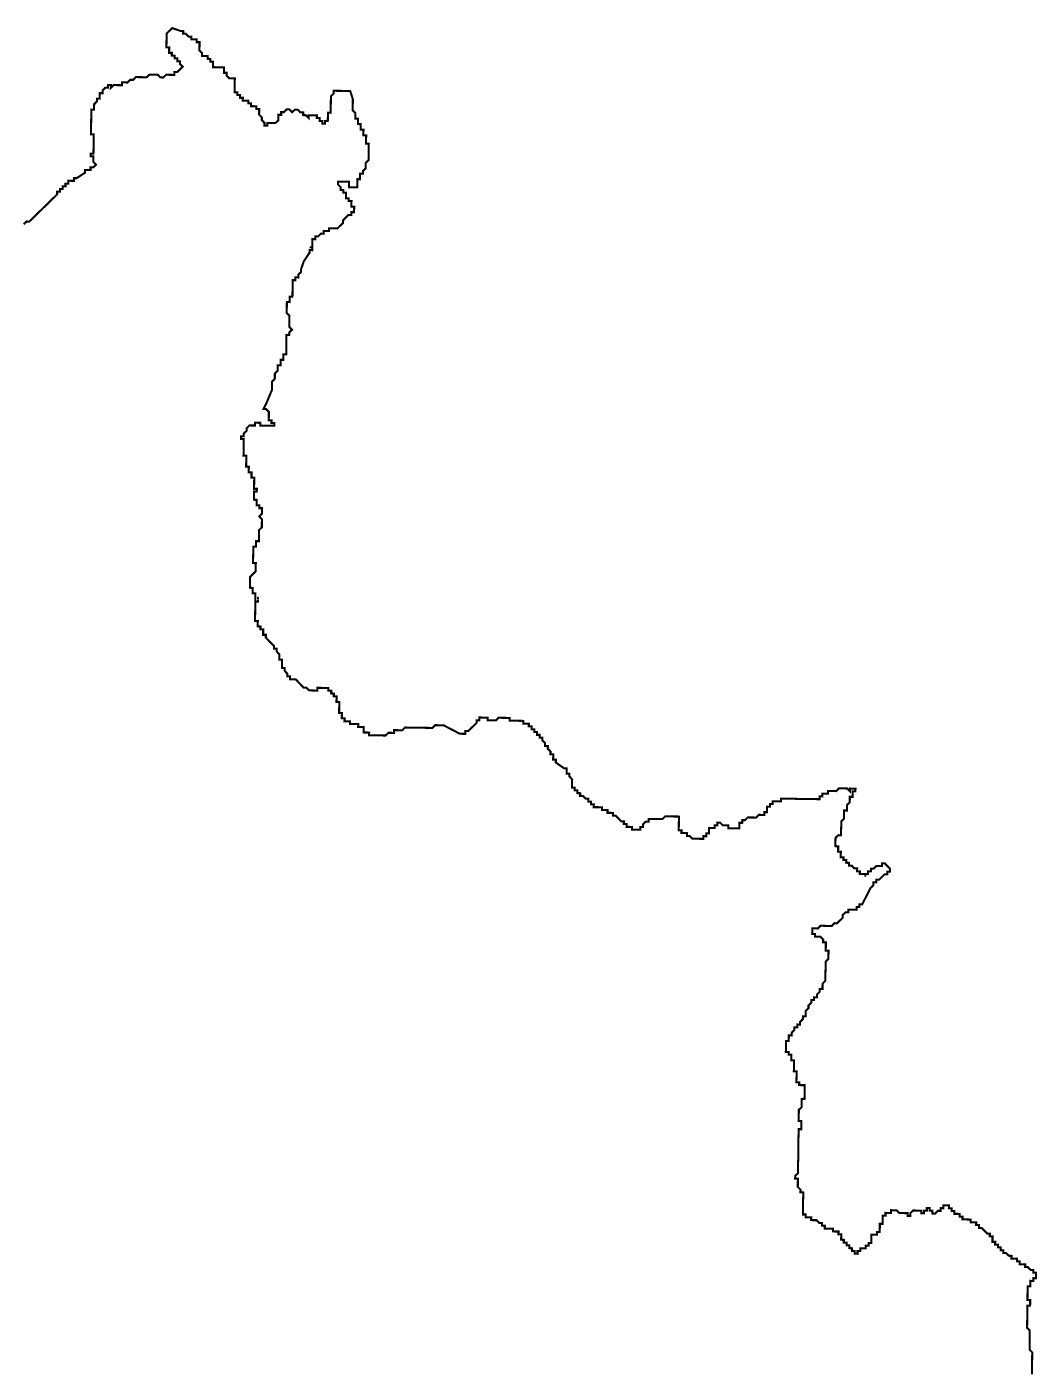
# Model space of a CAD drawing. Header units: metres. Extents: x 257673 to 289848, y 2129691 to 2228029.
# Drawn here: x 263986 to 265450, y 2164338 to 2166285 of the extents above; entities that cross this region are included whole.
import ezdxf

# ---------------------------------------------------------------- set-up
doc = ezdxf.new("R2010")
doc.units = ezdxf.units.M
doc.header["$MEASUREMENT"] = 0
doc.layers.add('HAZARDS LINE', color=1, linetype='Continuous')

msp = doc.modelspace()

# ---------------------------------------------------------------- linework, layer by layer
at = {"layer": 'HAZARDS LINE', "lineweight": 18}
msp.add_lwpolyline([(263981.7, 2165999.2, 2.98, 2.98, 0), (263985.7, 2166003.2, 2.98, 2.98, 0), (263989.7, 2166003.1, 2.98, 2.98, 0), (264030.1, 2166042.5, 2.98, 2.98, 0), (264030.1, 2166046.4, 2.98, 2.98, 0), (264034.1, 2166046.4, 2.98, 2.98, 0), (264034.2, 2166050.4, 2.98, 2.98, 0), (264038.2, 2166050.3, 2.98, 2.98, 0), (264038.2, 2166054.3, 2.98, 2.98, 0), (264042.2, 2166054.2, 2.98, 2.98, 0), (264042.2, 2166058.2, 2.98, 2.98, 0), (264046.2, 2166058.2, 2.98, 2.98, 0), (264046.3, 2166062.2, 2.98, 2.98, 0), (264054.3, 2166062.1, 2.98, 2.98, 0), (264054.3, 2166066, 2.98, 2.98, 0), (264058.3, 2166066, 2.98, 2.98, 0), (264070.4, 2166073.8, 2.98, 2.98, 0), (264070.4, 2166077.8, 2.98, 2.98, 0), (264078.4, 2166077.7, 2.98, 2.98, 0), (264078.4, 2166081.7, 2.98, 2.98, 0), (264082.4, 2166081.6, 2.98, 2.98, 0), (264086.5, 2166085.6, 2.98, 2.98, 0), (264082.5, 2166089.6, 2.98, 2.98, 0), (264082.6, 2166097.6, 2.98, 2.98, 0), (264078.7, 2166097.6, 2.98, 2.98, 0), (264078.7, 2166101.6, 2.98, 2.98, 0), (264082.7, 2166101.6, 2.98, 2.98, 0), (264083.1, 2166129.5, 2.98, 2.98, 0), (264079.1, 2166129.5, 2.98, 2.98, 0), (264079.6, 2166165.4, 2.98, 2.98, 0), (264083.6, 2166165.3, 2.98, 2.98, 0), (264083.7, 2166173.3, 2.98, 2.98, 0), (264087.7, 2166177.3, 2.98, 2.98, 0), (264087.8, 2166181.2, 2.98, 2.98, 0), (264091.7, 2166181.2, 2.98, 2.98, 0), (264091.9, 2166189.2, 2.98, 2.98, 0), (264095.8, 2166189.1, 2.98, 2.98, 0), (264095.9, 2166193.1, 2.98, 2.98, 0), (264099.9, 2166197, 2.98, 2.98, 0), (264103.9, 2166197, 2.98, 2.98, 0), (264104, 2166201, 2.98, 2.98, 0), (264108, 2166200.9, 2.98, 2.98, 0), (264107.9, 2166196.9, 2.98, 2.98, 0), (264111.9, 2166200.8, 2.98, 2.98, 0), (264123.9, 2166200.7, 2.98, 2.98, 0), (264124, 2166204.7, 2.98, 2.98, 0), (264131.9, 2166204.6, 2.98, 2.98, 0), (264136, 2166208.5, 2.98, 2.98, 0), (264140, 2166208.4, 2.98, 2.98, 0), (264144, 2166212.4, 2.98, 2.98, 0), (264159.9, 2166212.2, 2.98, 2.98, 0), (264164, 2166216.1, 2.98, 2.98, 0), (264175.9, 2166215.9, 2.98, 2.98, 0), (264179.9, 2166211.9, 2.98, 2.98, 0), (264183.9, 2166211.8, 2.98, 2.98, 0), (264187.9, 2166215.8, 2.98, 2.98, 0), (264199.9, 2166215.6, 2.98, 2.98, 0), (264199.9, 2166219.6, 2.98, 2.98, 0), (264203.9, 2166219.6, 2.98, 2.98, 0), (264207.9, 2166223.5, 2.98, 2.98, 0), (264212, 2166227.4, 2.98, 2.98, 0), (264208, 2166231.5, 2.98, 2.98, 0), (264208.1, 2166235.4, 2.98, 2.98, 0), (264204.1, 2166235.5, 2.98, 2.98, 0), (264204.2, 2166239.5, 2.98, 2.98, 0), (264200.2, 2166239.5, 2.98, 2.98, 0), (264200.2, 2166243.5, 2.98, 2.98, 0), (264196.2, 2166243.6, 2.98, 2.98, 0), (264196.3, 2166247.6, 2.98, 2.98, 0), (264192.3, 2166247.6, 2.98, 2.98, 0), (264192.4, 2166255.6, 2.98, 2.98, 0), (264188.4, 2166255.6, 2.98, 2.98, 0), (264188.7, 2166275.6, 2.98, 2.98, 0), (264196.8, 2166283.4, 2.98, 2.98, 0), (264208.7, 2166279.3, 2.98, 2.98, 0), (264212.7, 2166279.2, 2.98, 2.98, 0), (264212.6, 2166275.3, 2.98, 2.98, 0), (264216.6, 2166275.2, 2.98, 2.98, 0), (264220.5, 2166271.2, 2.98, 2.98, 0), (264224.5, 2166271.1, 2.98, 2.98, 0), (264224.5, 2166267.1, 2.98, 2.98, 0), (264232.4, 2166267, 2.98, 2.98, 0), (264232.4, 2166263, 2.98, 2.98, 0), (264236.4, 2166263, 2.98, 2.98, 0), (264236.2, 2166251, 2.98, 2.98, 0), (264240.1, 2166247, 2.98, 2.98, 0), (264240.1, 2166243, 2.98, 2.98, 0), (264248.1, 2166242.9, 2.98, 2.98, 0), (264248, 2166238.9, 2.98, 2.98, 0), (264252, 2166238.8, 2.98, 2.98, 0), (264251.9, 2166234.9, 2.98, 2.98, 0), (264255.9, 2166234.8, 2.98, 2.98, 0), (264255.8, 2166226.8, 2.98, 2.98, 0), (264271.8, 2166226.6, 2.98, 2.98, 0), (264271.7, 2166218.6, 2.98, 2.98, 0), (264275.6, 2166218.6, 2.98, 2.98, 0), (264275.6, 2166214.6, 2.98, 2.98, 0), (264279.5, 2166210.6, 2.98, 2.98, 0), (264287.5, 2166210.5, 2.98, 2.98, 0), (264287.2, 2166190.5, 2.98, 2.98, 0), (264291.2, 2166190.5, 2.98, 2.98, 0), (264291.2, 2166186.5, 2.98, 2.98, 0), (264295.1, 2166186.4, 2.98, 2.98, 0), (264295.1, 2166182.4, 2.98, 2.98, 0), (264299.1, 2166182.4, 2.98, 2.98, 0), (264299, 2166178.4, 2.98, 2.98, 0), (264307, 2166178.3, 2.98, 2.98, 0), (264306.9, 2166174.3, 2.98, 2.98, 0), (264310.9, 2166174.2, 2.98, 2.98, 0), (264310.9, 2166170.3, 2.98, 2.98, 0), (264318.8, 2166170.2, 2.98, 2.98, 0), (264318.8, 2166166.2, 2.98, 2.98, 0), (264322.8, 2166166.1, 2.98, 2.98, 0), (264322.7, 2166158.1, 2.98, 2.98, 0), (264326.6, 2166154.1, 2.98, 2.98, 0), (264326.6, 2166150.1, 2.98, 2.98, 0), (264330.5, 2166146.1, 2.98, 2.98, 0), (264330.4, 2166142.1, 2.98, 2.98, 0), (264334.4, 2166142, 2.98, 2.98, 0), (264334.5, 2166146, 2.98, 2.98, 0), (264346.4, 2166145.9, 2.98, 2.98, 0), (264350.5, 2166149.8, 2.98, 2.98, 0), (264350.6, 2166157.8, 2.98, 2.98, 0), (264354.6, 2166157.7, 2.98, 2.98, 0), (264354.6, 2166161.7, 2.98, 2.98, 0), (264358.6, 2166161.6, 2.98, 2.98, 0), (264362.6, 2166165.6, 2.98, 2.98, 0), (264366.6, 2166165.5, 2.98, 2.98, 0), (264370.6, 2166161.5, 2.98, 2.98, 0), (264374.6, 2166165.4, 2.98, 2.98, 0), (264378.6, 2166165.4, 2.98, 2.98, 0), (264382.5, 2166161.3, 2.98, 2.98, 0), (264386.5, 2166161.3, 2.98, 2.98, 0), (264386.5, 2166157.3, 2.98, 2.98, 0), (264390.4, 2166157.2, 2.98, 2.98, 0), (264394.4, 2166153.2, 2.98, 2.98, 0), (264394.4, 2166157.2, 2.98, 2.98, 0), (264406.4, 2166157, 2.98, 2.98, 0), (264406.3, 2166153, 2.98, 2.98, 0), (264410.3, 2166153, 2.98, 2.98, 0), (264410.3, 2166149, 2.98, 2.98, 0), (264414.2, 2166148.9, 2.98, 2.98, 0), (264414.2, 2166144.9, 2.98, 2.98, 0), (264418.2, 2166144.9, 2.98, 2.98, 0), (264418.2, 2166148.9, 2.98, 2.98, 0), (264422.2, 2166148.8, 2.98, 2.98, 0), (264422.4, 2166160.8, 2.98, 2.98, 0), (264426.4, 2166160.7, 2.98, 2.98, 0), (264426.7, 2166184.7, 2.98, 2.98, 0), (264430.7, 2166188.6, 2.98, 2.98, 0), (264430.8, 2166192.6, 2.98, 2.98, 0), (264454.7, 2166192.3, 2.98, 2.98, 0), (264458.5, 2166180.2, 2.98, 2.98, 0), (264458.3, 2166164.3, 2.98, 2.98, 0), (264462.2, 2166160.3, 2.98, 2.98, 0), (264462.1, 2166152.3, 2.98, 2.98, 0), (264466.1, 2166152.2, 2.98, 2.98, 0), (264466, 2166144.3, 2.98, 2.98, 0), (264470, 2166144.2, 2.98, 2.98, 0), (264469.9, 2166136.2, 2.98, 2.98, 0), (264473.9, 2166136.2, 2.98, 2.98, 0), (264473.8, 2166128.2, 2.98, 2.98, 0), (264477.8, 2166128.1, 2.98, 2.98, 0), (264477.6, 2166116.2, 2.98, 2.98, 0), (264481.6, 2166116.1, 2.98, 2.98, 0), (264481.3, 2166092.2, 2.98, 2.98, 0), (264477.2, 2166088.3, 2.98, 2.98, 0), (264477.1, 2166080.3, 2.98, 2.98, 0), (264473.1, 2166076.4, 2.98, 2.98, 0), (264473, 2166072.4, 2.98, 2.98, 0), (264469, 2166072.4, 2.98, 2.98, 0), (264468.9, 2166064.5, 2.98, 2.98, 0), (264464.9, 2166064.5, 2.98, 2.98, 0), (264464.8, 2166052.6, 2.98, 2.98, 0), (264452.8, 2166052.7, 2.98, 2.98, 0), (264452.9, 2166060.7, 2.98, 2.98, 0), (264437, 2166060.9, 2.98, 2.98, 0), (264436.9, 2166056.9, 2.98, 2.98, 0), (264440.9, 2166052.9, 2.98, 2.98, 0), (264440.8, 2166048.9, 2.98, 2.98, 0), (264444.8, 2166048.8, 2.98, 2.98, 0), (264444.7, 2166044.8, 2.98, 2.98, 0), (264448.7, 2166044.8, 2.98, 2.98, 0), (264448.6, 2166036.8, 2.98, 2.98, 0), (264452.6, 2166036.8, 2.98, 2.98, 0), (264452.6, 2166032.8, 2.98, 2.98, 0), (264456.5, 2166032.7, 2.98, 2.98, 0), (264456.4, 2166024.8, 2.98, 2.98, 0), (264460.4, 2166024.7, 2.98, 2.98, 0), (264460.3, 2166016.7, 2.98, 2.98, 0), (264456.3, 2166016.8, 2.98, 2.98, 0), (264456.3, 2166012.8, 2.98, 2.98, 0), (264452.3, 2166012.8, 2.98, 2.98, 0), (264444.2, 2166005, 2.98, 2.98, 0), (264444.2, 2166001, 2.98, 2.98, 0), (264440.1, 2165997.1, 2.98, 2.98, 0), (264436.1, 2165993.1, 2.98, 2.98, 0), (264424.1, 2165993.3, 2.98, 2.98, 0), (264424.1, 2165989.3, 2.98, 2.98, 0), (264416.1, 2165989.4, 2.98, 2.98, 0), (264416, 2165985.4, 2.98, 2.98, 0), (264412, 2165985.5, 2.98, 2.98, 0), (264408, 2165981.5, 2.98, 2.98, 0), (264404, 2165981.6, 2.98, 2.98, 0), (264404, 2165977.6, 2.98, 2.98, 0), (264400, 2165977.7, 2.98, 2.98, 0), (264399.8, 2165965.7, 2.98, 2.98, 0), (264395.8, 2165965.8, 2.98, 2.98, 0), (264399.8, 2165965.7, 2.98, 2.98, 0), (264399.8, 2165961.7, 2.98, 2.98, 0), (264395.8, 2165961.8, 2.98, 2.98, 0), (264395.7, 2165957.8, 2.98, 2.98, 0), (264387.6, 2165945.9, 2.98, 2.98, 0), (264383.4, 2165934, 2.98, 2.98, 0), (264383.4, 2165930, 2.98, 2.98, 0), (264379.4, 2165926.1, 2.98, 2.98, 0), (264379.3, 2165922.1, 2.98, 2.98, 0), (264375.3, 2165922.2, 2.98, 2.98, 0), (264375.3, 2165918.2, 2.98, 2.98, 0), (264371.3, 2165918.2, 2.98, 2.98, 0), (264371, 2165894.3, 2.98, 2.98, 0), (264367, 2165894.4, 2.98, 2.98, 0), (264366.9, 2165886.4, 2.98, 2.98, 0), (264362.9, 2165886.5, 2.98, 2.98, 0), (264362.7, 2165870.5, 2.98, 2.98, 0), (264366.6, 2165866.5, 2.98, 2.98, 0), (264366.4, 2165850.5, 2.98, 2.98, 0), (264370.3, 2165846.5, 2.98, 2.98, 0), (264366.3, 2165842.5, 2.98, 2.98, 0), (264366.2, 2165838.6, 2.98, 2.98, 0), (264362.2, 2165838.6, 2.98, 2.98, 0), (264361.9, 2165810.7, 2.98, 2.98, 0), (264357.9, 2165810.8, 2.98, 2.98, 0), (264357.8, 2165802.8, 2.98, 2.98, 0), (264353.8, 2165802.8, 2.98, 2.98, 0), (264353.7, 2165794.9, 2.98, 2.98, 0), (264349.7, 2165794.9, 2.98, 2.98, 0), (264349.6, 2165786.9, 2.98, 2.98, 0), (264345.5, 2165783, 2.98, 2.98, 0), (264345.4, 2165775, 2.98, 2.98, 0), (264341.4, 2165771.1, 2.98, 2.98, 0), (264341.2, 2165759.1, 2.98, 2.98, 0), (264333, 2165739.3, 2.98, 2.98, 0), (264328.9, 2165731.4, 2.98, 2.98, 0), (264332.9, 2165731.3, 2.98, 2.98, 0), (264336.8, 2165727.3, 2.98, 2.98, 0), (264336.7, 2165715.3, 2.98, 2.98, 0), (264340.6, 2165715.3, 2.98, 2.98, 0), (264340.6, 2165711.3, 2.98, 2.98, 0), (264344.6, 2165711.2, 2.98, 2.98, 0), (264344.5, 2165707.3, 2.98, 2.98, 0), (264324.6, 2165707.5, 2.98, 2.98, 0), (264324.6, 2165711.5, 2.98, 2.98, 0), (264316.7, 2165711.6, 2.98, 2.98, 0), (264316.6, 2165707.6, 2.98, 2.98, 0), (264308.6, 2165707.7, 2.98, 2.98, 0), (264304.6, 2165703.8, 2.98, 2.98, 0), (264304.5, 2165699.8, 2.98, 2.98, 0), (264300.5, 2165695.9, 2.98, 2.98, 0), (264300.5, 2165691.9, 2.98, 2.98, 0), (264296.5, 2165692, 2.98, 2.98, 0), (264296.4, 2165688, 2.98, 2.98, 0), (264300.4, 2165687.9, 2.98, 2.98, 0), (264300.1, 2165664, 2.98, 2.98, 0), (264304.1, 2165663.9, 2.98, 2.98, 0), (264303.9, 2165648, 2.98, 2.98, 0), (264307.8, 2165647.9, 2.98, 2.98, 0), (264307.7, 2165640, 2.98, 2.98, 0), (264311.7, 2165639.9, 2.98, 2.98, 0), (264311.6, 2165631.9, 2.98, 2.98, 0), (264315.6, 2165631.9, 2.98, 2.98, 0), (264315.4, 2165615.9, 2.98, 2.98, 0), (264319.4, 2165615.9, 2.98, 2.98, 0), (264319.3, 2165611.9, 2.98, 2.98, 0), (264315.3, 2165612, 2.98, 2.98, 0), (264315.2, 2165600, 2.98, 2.98, 0), (264319.2, 2165599.9, 2.98, 2.98, 0), (264319, 2165592, 2.98, 2.98, 0), (264323, 2165591.9, 2.98, 2.98, 0), (264323, 2165587.9, 2.98, 2.98, 0), (264327, 2165587.9, 2.98, 2.98, 0), (264326.9, 2165579.9, 2.98, 2.98, 0), (264322.8, 2165576, 2.98, 2.98, 0), (264326.7, 2165571.9, 2.98, 2.98, 0), (264326.6, 2165560, 2.98, 2.98, 0), (264322.5, 2165556, 2.98, 2.98, 0), (264322.3, 2165540.1, 2.98, 2.98, 0), (264318.3, 2165540.1, 2.98, 2.98, 0), (264318.2, 2165532.2, 2.98, 2.98, 0), (264314.3, 2165532.2, 2.98, 2.98, 0), (264313.9, 2165508.3, 2.98, 2.98, 0), (264317.9, 2165508.2, 2.98, 2.98, 0), (264317.8, 2165496.3, 2.98, 2.98, 0), (264309.7, 2165488.4, 2.98, 2.98, 0), (264309.5, 2165472.5, 2.98, 2.98, 0), (264313.5, 2165472.4, 2.98, 2.98, 0), (264313.3, 2165464.4, 2.98, 2.98, 0), (264317.3, 2165464.4, 2.98, 2.98, 0), (264317.2, 2165452.4, 2.98, 2.98, 0), (264316.8, 2165424.5, 2.98, 2.98, 0), (264320.8, 2165424.5, 2.98, 2.98, 0), (264320.7, 2165416.5, 2.98, 2.98, 0), (264324.7, 2165416.4, 2.98, 2.98, 0), (264324.6, 2165412.5, 2.98, 2.98, 0), (264328.6, 2165412.4, 2.98, 2.98, 0), (264328.5, 2165404.4, 2.98, 2.98, 0), (264332.5, 2165404.4, 2.98, 2.98, 0), (264332.4, 2165400.4, 2.98, 2.98, 0), (264336.3, 2165396.3, 2.98, 2.98, 0), (264344.2, 2165388.3, 2.98, 2.98, 0), (264344.2, 2165384.3, 2.98, 2.98, 0), (264348.1, 2165384.2, 2.98, 2.98, 0), (264348.1, 2165380.2, 2.98, 2.98, 0), (264352, 2165376.2, 2.98, 2.98, 0), (264351.9, 2165368.2, 2.98, 2.98, 0), (264355.9, 2165368.2, 2.98, 2.98, 0), (264355.7, 2165356.2, 2.98, 2.98, 0), (264359.7, 2165356.2, 2.98, 2.98, 0), (264359.7, 2165352.2, 2.98, 2.98, 0), (264363.6, 2165348.1, 2.98, 2.98, 0), (264363.6, 2165344.1, 2.98, 2.98, 0), (264367.5, 2165344.1, 2.98, 2.98, 0), (264367.5, 2165340.1, 2.98, 2.98, 0), (264375.5, 2165340, 2.98, 2.98, 0), (264383.3, 2165331.9, 2.98, 2.98, 0), (264387.3, 2165327.9, 2.98, 2.98, 0), (264391.2, 2165327.8, 2.98, 2.98, 0), (264395.2, 2165323.8, 2.98, 2.98, 0), (264407.1, 2165323.6, 2.98, 2.98, 0), (264407.2, 2165327.6, 2.98, 2.98, 0), (264423.1, 2165327.4, 2.98, 2.98, 0), (264423.1, 2165323.4, 2.98, 2.98, 0), (264427.1, 2165323.3, 2.98, 2.98, 0), (264427, 2165319.4, 2.98, 2.98, 0), (264431, 2165319.3, 2.98, 2.98, 0), (264430.9, 2165315.3, 2.98, 2.98, 0), (264434.9, 2165315.3, 2.98, 2.98, 0), (264434.8, 2165307.3, 2.98, 2.98, 0), (264438.8, 2165307.2, 2.98, 2.98, 0), (264438.6, 2165291.3, 2.98, 2.98, 0), (264442.6, 2165291.2, 2.98, 2.98, 0), (264442.5, 2165283.3, 2.98, 2.98, 0), (264446.5, 2165283.2, 2.98, 2.98, 0), (264446.4, 2165279.2, 2.98, 2.98, 0), (264454.4, 2165279.1, 2.98, 2.98, 0), (264454.3, 2165275.1, 2.98, 2.98, 0), (264466.3, 2165275, 2.98, 2.98, 0), (264466.2, 2165271, 2.98, 2.98, 0), (264474.2, 2165270.9, 2.98, 2.98, 0), (264474.1, 2165262.9, 2.98, 2.98, 0), (264482.1, 2165262.8, 2.98, 2.98, 0), (264482, 2165258.8, 2.98, 2.98, 0), (264505.9, 2165258.5, 2.98, 2.98, 0), (264510, 2165262.4, 2.98, 2.98, 0), (264517.9, 2165262.3, 2.98, 2.98, 0), (264518, 2165266.3, 2.98, 2.98, 0), (264530, 2165266.1, 2.98, 2.98, 0), (264534, 2165270.1, 2.98, 2.98, 0), (264573.9, 2165269.5, 2.98, 2.98, 0), (264577.9, 2165273.5, 2.98, 2.98, 0), (264589.9, 2165273.3, 2.98, 2.98, 0), (264613.6, 2165261, 2.98, 2.98, 0), (264621.6, 2165260.9, 2.98, 2.98, 0), (264621.6, 2165264.9, 2.98, 2.98, 0), (264625.6, 2165264.9, 2.98, 2.98, 0), (264633.7, 2165272.7, 2.98, 2.98, 0), (264637.7, 2165276.7, 2.98, 2.98, 0), (264637.8, 2165280.6, 2.98, 2.98, 0), (264641.8, 2165280.6, 2.98, 2.98, 0), (264641.8, 2165284.6, 2.98, 2.98, 0), (264653.8, 2165284.4, 2.98, 2.98, 0), (264653.7, 2165280.4, 2.98, 2.98, 0), (264665.7, 2165280.3, 2.98, 2.98, 0), (264669.7, 2165284.2, 2.98, 2.98, 0), (264685.7, 2165284, 2.98, 2.98, 0), (264685.6, 2165280, 2.98, 2.98, 0), (264705.6, 2165279.7, 2.98, 2.98, 0), (264705.5, 2165275.7, 2.98, 2.98, 0), (264713.5, 2165275.6, 2.98, 2.98, 0), (264713.4, 2165271.6, 2.98, 2.98, 0), (264717.4, 2165271.6, 2.98, 2.98, 0), (264717.4, 2165267.6, 2.98, 2.98, 0), (264721.3, 2165267.6, 2.98, 2.98, 0), (264721.3, 2165263.6, 2.98, 2.98, 0), (264725.3, 2165263.5, 2.98, 2.98, 0), (264725.2, 2165259.5, 2.98, 2.98, 0), (264729.2, 2165259.5, 2.98, 2.98, 0), (264729.2, 2165255.5, 2.98, 2.98, 0), (264733.1, 2165255.4, 2.98, 2.98, 0), (264733.1, 2165251.4, 2.98, 2.98, 0), (264737, 2165247.4, 2.98, 2.98, 0), (264737, 2165243.4, 2.98, 2.98, 0), (264741, 2165243.4, 2.98, 2.98, 0), (264740.9, 2165239.4, 2.98, 2.98, 0), (264744.8, 2165235.3, 2.98, 2.98, 0), (264744.8, 2165231.4, 2.98, 2.98, 0), (264748.8, 2165231.3, 2.98, 2.98, 0), (264748.7, 2165223.3, 2.98, 2.98, 0), (264752.6, 2165223.3, 2.98, 2.98, 0), (264752.6, 2165219.3, 2.98, 2.98, 0), (264764.4, 2165211.1, 2.98, 2.98, 0), (264768.4, 2165211.1, 2.98, 2.98, 0), (264768.3, 2165203.1, 2.98, 2.98, 0), (264772.3, 2165203.1, 2.98, 2.98, 0), (264772.3, 2165199.1, 2.98, 2.98, 0), (264776.2, 2165195, 2.98, 2.98, 0), (264776, 2165183.1, 2.98, 2.98, 0), (264780, 2165183, 2.98, 2.98, 0), (264780, 2165179, 2.98, 2.98, 0), (264783.9, 2165179, 2.98, 2.98, 0), (264783.9, 2165175, 2.98, 2.98, 0), (264787.9, 2165174.9, 2.98, 2.98, 0), (264787.8, 2165171, 2.98, 2.98, 0), (264791.8, 2165170.9, 2.98, 2.98, 0), (264795.7, 2165166.9, 2.98, 2.98, 0), (264799.7, 2165166.8, 2.98, 2.98, 0), (264799.7, 2165162.8, 2.98, 2.98, 0), (264803.7, 2165162.8, 2.98, 2.98, 0), (264803.6, 2165158.8, 2.98, 2.98, 0), (264807.6, 2165158.7, 2.98, 2.98, 0), (264807.5, 2165154.7, 2.98, 2.98, 0), (264819.5, 2165154.6, 2.98, 2.98, 0), (264819.4, 2165150.6, 2.98, 2.98, 0), (264827.4, 2165150.5, 2.98, 2.98, 0), (264827.4, 2165146.5, 2.98, 2.98, 0), (264835.3, 2165146.4, 2.98, 2.98, 0), (264835.3, 2165142.4, 2.98, 2.98, 0), (264839.3, 2165142.4, 2.98, 2.98, 0), (264843.2, 2165138.3, 2.98, 2.98, 0), (264847.1, 2165134.3, 2.98, 2.98, 0), (264851.1, 2165134.2, 2.98, 2.98, 0), (264851.1, 2165130.2, 2.98, 2.98, 0), (264855.1, 2165130.2, 2.98, 2.98, 0), (264855, 2165126.2, 2.98, 2.98, 0), (264863, 2165126.1, 2.98, 2.98, 0), (264862.9, 2165122.1, 2.98, 2.98, 0), (264874.9, 2165121.9, 2.98, 2.98, 0), (264874.9, 2165125.9, 2.98, 2.98, 0), (264878.9, 2165125.9, 2.98, 2.98, 0), (264879, 2165129.9, 2.98, 2.98, 0), (264883, 2165133.8, 2.98, 2.98, 0), (264887, 2165133.7, 2.98, 2.98, 0), (264887, 2165137.7, 2.98, 2.98, 0), (264891, 2165137.7, 2.98, 2.98, 0), (264895, 2165137.6, 2.98, 2.98, 0), (264899, 2165137.6, 2.98, 2.98, 0), (264903, 2165137.5, 2.98, 2.98, 0), (264907, 2165137.5, 2.98, 2.98, 0), (264911, 2165141.4, 2.98, 2.98, 0), (264915, 2165141.3, 2.98, 2.98, 0), (264919, 2165141.3, 2.98, 2.98, 0), (264923, 2165141.2, 2.98, 2.98, 0), (264927, 2165141.2, 2.98, 2.98, 0), (264930.9, 2165141.1, 2.98, 2.98, 0), (264930.9, 2165137.1, 2.98, 2.98, 0), (264930.8, 2165133.1, 2.98, 2.98, 0), (264930.8, 2165129.2, 2.98, 2.98, 0), (264930.7, 2165125.2, 2.98, 2.98, 0), (264930.7, 2165121.2, 2.98, 2.98, 0), (264934.7, 2165121.1, 2.98, 2.98, 0), (264934.6, 2165117.1, 2.98, 2.98, 0), (264938.6, 2165117.1, 2.98, 2.98, 0), (264942.6, 2165117, 2.98, 2.98, 0), (264942.5, 2165113.1, 2.98, 2.98, 0), (264946.5, 2165113, 2.98, 2.98, 0), (264950.5, 2165109, 2.98, 2.98, 0), (264954.4, 2165108.9, 2.98, 2.98, 0), (264958.4, 2165108.9, 2.98, 2.98, 0), (264962.4, 2165108.8, 2.98, 2.98, 0), (264966.4, 2165108.7, 2.98, 2.98, 0), (264966.4, 2165112.7, 2.98, 2.98, 0), (264970.4, 2165112.7, 2.98, 2.98, 0), (264970.5, 2165116.7, 2.98, 2.98, 0), (264974.5, 2165116.6, 2.98, 2.98, 0), (264974.5, 2165120.6, 2.98, 2.98, 0), (264974.6, 2165124.6, 2.98, 2.98, 0), (264978.6, 2165124.5, 2.98, 2.98, 0), (264982.6, 2165124.5, 2.98, 2.98, 0), (264982.6, 2165128.5, 2.98, 2.98, 0), (264986.6, 2165128.4, 2.98, 2.98, 0), (264986.6, 2165132.4, 2.98, 2.98, 0), (264990.6, 2165132.3, 2.98, 2.98, 0), (264994.6, 2165128.3, 2.98, 2.98, 0), (264998.6, 2165128.3, 2.98, 2.98, 0), (265002.5, 2165128.2, 2.98, 2.98, 0), (265002.5, 2165124.2, 2.98, 2.98, 0), (265006.5, 2165124.2, 2.98, 2.98, 0), (265010.5, 2165124.1, 2.98, 2.98, 0), (265014.4, 2165124, 2.98, 2.98, 0), (265018.4, 2165124, 2.98, 2.98, 0), (265018.5, 2165128, 2.98, 2.98, 0), (265018.5, 2165132, 2.98, 2.98, 0), (265022.5, 2165131.9, 2.98, 2.98, 0), (265022.6, 2165135.9, 2.98, 2.98, 0), (265026.6, 2165135.8, 2.98, 2.98, 0), (265030.6, 2165139.8, 2.98, 2.98, 0), (265034.6, 2165139.7, 2.98, 2.98, 0), (265038.6, 2165139.7, 2.98, 2.98, 0), (265042.6, 2165139.6, 2.98, 2.98, 0), (265046.6, 2165143.6, 2.98, 2.98, 0), (265050.6, 2165143.5, 2.98, 2.98, 0), (265054.6, 2165143.4, 2.98, 2.98, 0), (265054.6, 2165147.4, 2.98, 2.98, 0), (265058.6, 2165147.4, 2.98, 2.98, 0), (265058.7, 2165151.4, 2.98, 2.98, 0), (265058.7, 2165155.4, 2.98, 2.98, 0), (265062.7, 2165155.3, 2.98, 2.98, 0), (265062.8, 2165159.3, 2.98, 2.98, 0), (265066.7, 2165159.2, 2.98, 2.98, 0), (265066.8, 2165163.2, 2.98, 2.98, 0), (265070.8, 2165163.2, 2.98, 2.98, 0), (265074.8, 2165163.1, 2.98, 2.98, 0), (265078.8, 2165163.1, 2.98, 2.98, 0), (265078.8, 2165167, 2.98, 2.98, 0), (265082.8, 2165167, 2.98, 2.98, 0), (265086.8, 2165166.9, 2.98, 2.98, 0), (265090.8, 2165166.9, 2.98, 2.98, 0), (265094.8, 2165166.8, 2.98, 2.98, 0), (265098.7, 2165166.8, 2.98, 2.98, 0), (265102.7, 2165166.7, 2.98, 2.98, 0), (265106.7, 2165166.7, 2.98, 2.98, 0), (265110.7, 2165166.6, 2.98, 2.98, 0), (265114.7, 2165166.6, 2.98, 2.98, 0), (265118.7, 2165166.5, 2.98, 2.98, 0), (265122.7, 2165166.5, 2.98, 2.98, 0), (265126.6, 2165166.4, 2.98, 2.98, 0), (265130.6, 2165166.3, 2.98, 2.98, 0), (265134.6, 2165166.3, 2.98, 2.98, 0), (265134.7, 2165170.3, 2.98, 2.98, 0), (265138.7, 2165170.2, 2.98, 2.98, 0), (265138.7, 2165174.2, 2.98, 2.98, 0), (265142.7, 2165174.2, 2.98, 2.98, 0), (265146.7, 2165174.1, 2.98, 2.98, 0), (265146.7, 2165178.1, 2.98, 2.98, 0), (265150.7, 2165178, 2.98, 2.98, 0), (265154.7, 2165178, 2.98, 2.98, 0), (265158.7, 2165177.9, 2.98, 2.98, 0), (265162.7, 2165181.9, 2.98, 2.98, 0), (265166.7, 2165181.8, 2.98, 2.98, 0), (265170.7, 2165181.8, 2.98, 2.98, 0), (265174.7, 2165181.7, 2.98, 2.98, 0), (265178.6, 2165177.7, 2.98, 2.98, 0), (265178.7, 2165181.7, 2.98, 2.98, 0), (265182.7, 2165181.6, 2.98, 2.98, 0), (265186.7, 2165181.5, 2.98, 2.98, 0), (265186.6, 2165177.6, 2.98, 2.98, 0), (265182.6, 2165177.6, 2.98, 2.98, 0), (265182.6, 2165173.6, 2.98, 2.98, 0), (265182.5, 2165169.6, 2.98, 2.98, 0), (265178.5, 2165169.7, 2.98, 2.98, 0), (265178.5, 2165165.7, 2.98, 2.98, 0), (265178.4, 2165161.7, 2.98, 2.98, 0), (265174.4, 2165157.8, 2.98, 2.98, 0), (265174.3, 2165153.8, 2.98, 2.98, 0), (265174.3, 2165149.8, 2.98, 2.98, 0), (265170.3, 2165149.9, 2.98, 2.98, 0), (265170.2, 2165145.9, 2.98, 2.98, 0), (265170.2, 2165141.9, 2.98, 2.98, 0), (265170.1, 2165137.9, 2.98, 2.98, 0), (265166.1, 2165134, 2.98, 2.98, 0), (265166, 2165130, 2.98, 2.98, 0), (265166, 2165126, 2.98, 2.98, 0), (265165.9, 2165122, 2.98, 2.98, 0), (265165.9, 2165118, 2.98, 2.98, 0), (265165.8, 2165114, 2.98, 2.98, 0), (265161.8, 2165114.1, 2.98, 2.98, 0), (265157.8, 2165110.2, 2.98, 2.98, 0), (265157.7, 2165106.2, 2.98, 2.98, 0), (265157.7, 2165102.2, 2.98, 2.98, 0), (265157.6, 2165098.2, 2.98, 2.98, 0), (265161.6, 2165098.1, 2.98, 2.98, 0), (265161.6, 2165094.2, 2.98, 2.98, 0), (265161.5, 2165090.2, 2.98, 2.98, 0), (265165.5, 2165090.1, 2.98, 2.98, 0), (265165.4, 2165086.1, 2.98, 2.98, 0), (265165.4, 2165082.1, 2.98, 2.98, 0), (265169.4, 2165082.1, 2.98, 2.98, 0), (265169.3, 2165078.1, 2.98, 2.98, 0), (265173.3, 2165078.1, 2.98, 2.98, 0), (265173.2, 2165074.1, 2.98, 2.98, 0), (265177.2, 2165074, 2.98, 2.98, 0), (265177.2, 2165070, 2.98, 2.98, 0), (265181.2, 2165070, 2.98, 2.98, 0), (265185.1, 2165065.9, 2.98, 2.98, 0), (265189.1, 2165065.9, 2.98, 2.98, 0), (265189, 2165061.9, 2.98, 2.98, 0), (265193, 2165061.8, 2.98, 2.98, 0), (265193, 2165057.8, 2.98, 2.98, 0), (265196.9, 2165057.8, 2.98, 2.98, 0), (265200.9, 2165057.7, 2.98, 2.98, 0), (265200.9, 2165053.8, 2.98, 2.98, 0), (265200.9, 2165057.7, 2.98, 2.98, 0), (265204.9, 2165057.7, 2.98, 2.98, 0), (265205, 2165061.7, 2.98, 2.98, 0), (265209, 2165061.6, 2.98, 2.98, 0), (265209, 2165065.6, 2.98, 2.98, 0), (265213, 2165065.6, 2.98, 2.98, 0), (265217, 2165069.5, 2.98, 2.98, 0), (265225, 2165069.4, 2.98, 2.98, 0), (265225.1, 2165073.4, 2.98, 2.98, 0), (265229.1, 2165073.3, 2.98, 2.98, 0), (265236.9, 2165065.2, 2.98, 2.98, 0), (265236.9, 2165061.2, 2.98, 2.98, 0), (265232.9, 2165061.3, 2.98, 2.98, 0), (265232.8, 2165057.3, 2.98, 2.98, 0), (265228.8, 2165057.4, 2.98, 2.98, 0), (265224.8, 2165053.4, 2.98, 2.98, 0), (265220.8, 2165049.5, 2.98, 2.98, 0), (265216.8, 2165049.6, 2.98, 2.98, 0), (265216.7, 2165045.6, 2.98, 2.98, 0), (265212.7, 2165045.6, 2.98, 2.98, 0), (265212.7, 2165041.6, 2.98, 2.98, 0), (265208.6, 2165037.7, 2.98, 2.98, 0), (265196.4, 2165013.9, 2.98, 2.98, 0), (265192.4, 2165014, 2.98, 2.98, 0), (265192.3, 2165010, 2.98, 2.98, 0), (265188.3, 2165010.1, 2.98, 2.98, 0), (265188.3, 2165006.1, 2.98, 2.98, 0), (265184.3, 2165006.1, 2.98, 2.98, 0), (265180.3, 2165006.2, 2.98, 2.98, 0), (265176.3, 2165006.2, 2.98, 2.98, 0), (265176.3, 2165002.2, 2.98, 2.98, 0), (265172.3, 2165002.3, 2.98, 2.98, 0), (265168.2, 2164998.4, 2.98, 2.98, 0), (265168.2, 2164994.4, 2.98, 2.98, 0), (265164.1, 2164990.4, 2.98, 2.98, 0), (265160.1, 2164986.5, 2.98, 2.98, 0), (265156.1, 2164986.6, 2.98, 2.98, 0), (265152.1, 2164982.6, 2.98, 2.98, 0), (265148.1, 2164982.7, 2.98, 2.98, 0), (265144.1, 2164982.7, 2.98, 2.98, 0), (265140.1, 2164982.8, 2.98, 2.98, 0), (265136.1, 2164982.9, 2.98, 2.98, 0), (265132.1, 2164978.9, 2.98, 2.98, 0), (265128.1, 2164979, 2.98, 2.98, 0), (265124.1, 2164979, 2.98, 2.98, 0), (265124.1, 2164975, 2.98, 2.98, 0), (265124, 2164971.1, 2.98, 2.98, 0), (265128, 2164971, 2.98, 2.98, 0), (265128, 2164967, 2.98, 2.98, 0), (265131.9, 2164967, 2.98, 2.98, 0), (265135.9, 2164966.9, 2.98, 2.98, 0), (265139.9, 2164962.9, 2.98, 2.98, 0), (265139.8, 2164958.9, 2.98, 2.98, 0), (265143.8, 2164958.8, 2.98, 2.98, 0), (265143.7, 2164954.8, 2.98, 2.98, 0), (265143.7, 2164950.8, 2.98, 2.98, 0), (265143.6, 2164946.9, 2.98, 2.98, 0), (265147.6, 2164946.8, 2.98, 2.98, 0), (265147.6, 2164942.8, 2.98, 2.98, 0), (265147.5, 2164938.8, 2.98, 2.98, 0), (265147.5, 2164934.8, 2.98, 2.98, 0), (265143.4, 2164930.9, 2.98, 2.98, 0), (265143.4, 2164926.9, 2.98, 2.98, 0), (265143.3, 2164922.9, 2.98, 2.98, 0), (265143.3, 2164919, 2.98, 2.98, 0), (265143.2, 2164915, 2.98, 2.98, 0), (265143.1, 2164911, 2.98, 2.98, 0), (265143.1, 2164907, 2.98, 2.98, 0), (265143, 2164903, 2.98, 2.98, 0), (265139, 2164899.1, 2.98, 2.98, 0), (265138.9, 2164895.1, 2.98, 2.98, 0), (265138.9, 2164891.1, 2.98, 2.98, 0), (265134.9, 2164891.2, 2.98, 2.98, 0), (265134.9, 2164887.2, 2.98, 2.98, 0), (265130.8, 2164883.2, 2.98, 2.98, 0), (265130.8, 2164879.2, 2.98, 2.98, 0), (265126.8, 2164879.3, 2.98, 2.98, 0), (265126.7, 2164875.3, 2.98, 2.98, 0), (265122.7, 2164875.4, 2.98, 2.98, 0), (265122.7, 2164871.4, 2.98, 2.98, 0), (265118.6, 2164867.4, 2.98, 2.98, 0), (265118.6, 2164863.5, 2.98, 2.98, 0), (265114.5, 2164859.5, 2.98, 2.98, 0), (265114.5, 2164855.5, 2.98, 2.98, 0), (265114.4, 2164851.6, 2.98, 2.98, 0), (265110.5, 2164851.6, 2.98, 2.98, 0), (265110.4, 2164847.6, 2.98, 2.98, 0), (265106.4, 2164843.7, 2.98, 2.98, 0), (265106.3, 2164839.7, 2.98, 2.98, 0), (265102.3, 2164839.8, 2.98, 2.98, 0), (265102.3, 2164835.8, 2.98, 2.98, 0), (265098.3, 2164835.8, 2.98, 2.98, 0), (265098.2, 2164831.8, 2.98, 2.98, 0), (265094.2, 2164827.9, 2.98, 2.98, 0), (265094.1, 2164823.9, 2.98, 2.98, 0), (265090.1, 2164824, 2.98, 2.98, 0), (265090.1, 2164820, 2.98, 2.98, 0), (265090, 2164816, 2.98, 2.98, 0), (265086.1, 2164816, 2.98, 2.98, 0), (265086, 2164812.1, 2.98, 2.98, 0), (265085.9, 2164808.1, 2.98, 2.98, 0), (265085.9, 2164804.1, 2.98, 2.98, 0), (265085.8, 2164800.1, 2.98, 2.98, 0), (265089.8, 2164800, 2.98, 2.98, 0), (265089.8, 2164796.1, 2.98, 2.98, 0), (265093.8, 2164796, 2.98, 2.98, 0), (265093.7, 2164792, 2.98, 2.98, 0), (265093.6, 2164788, 2.98, 2.98, 0), (265097.6, 2164788, 2.98, 2.98, 0), (265097.6, 2164784, 2.98, 2.98, 0), (265097.5, 2164780, 2.98, 2.98, 0), (265097.5, 2164776, 2.98, 2.98, 0), (265097.4, 2164772, 2.98, 2.98, 0), (265101.4, 2164772, 2.98, 2.98, 0), (265101.4, 2164768, 2.98, 2.98, 0), (265101.3, 2164764, 2.98, 2.98, 0), (265101.2, 2164760, 2.98, 2.98, 0), (265101.2, 2164756, 2.98, 2.98, 0), (265105.2, 2164756, 2.98, 2.98, 0), (265105.1, 2164752, 2.98, 2.98, 0), (265109.1, 2164751.9, 2.98, 2.98, 0), (265113.1, 2164751.9, 2.98, 2.98, 0), (265113, 2164747.9, 2.98, 2.98, 0), (265113, 2164743.9, 2.98, 2.98, 0), (265112.9, 2164739.9, 2.98, 2.98, 0), (265112.9, 2164735.9, 2.98, 2.98, 0), (265112.8, 2164732, 2.98, 2.98, 0), (265108.8, 2164732, 2.98, 2.98, 0), (265108.8, 2164728, 2.98, 2.98, 0), (265108.7, 2164724, 2.98, 2.98, 0), (265108.7, 2164720, 2.98, 2.98, 0), (265104.6, 2164716.1, 2.98, 2.98, 0), (265104.6, 2164712.1, 2.98, 2.98, 0), (265104.5, 2164708.1, 2.98, 2.98, 0), (265104.5, 2164704.2, 2.98, 2.98, 0), (265104.4, 2164700.2, 2.98, 2.98, 0), (265108.4, 2164700.1, 2.98, 2.98, 0), (265108.4, 2164696.1, 2.98, 2.98, 0), (265108.3, 2164692.1, 2.98, 2.98, 0), (265108.3, 2164688.1, 2.98, 2.98, 0), (265104.3, 2164688.2, 2.98, 2.98, 0), (265104.2, 2164684.2, 2.98, 2.98, 0), (265104.2, 2164680.2, 2.98, 2.98, 0), (265104.1, 2164676.2, 2.98, 2.98, 0), (265104, 2164668.3, 2.98, 2.98, 0), (265103.9, 2164664.3, 2.98, 2.98, 0), (265103.9, 2164660.3, 2.98, 2.98, 0), (265103.8, 2164656.3, 2.98, 2.98, 0), (265103.8, 2164652.3, 2.98, 2.98, 0), (265103.7, 2164648.3, 2.98, 2.98, 0), (265103.7, 2164644.3, 2.98, 2.98, 0), (265103.6, 2164640.4, 2.98, 2.98, 0), (265103.6, 2164636.4, 2.98, 2.98, 0), (265103.5, 2164632.4, 2.98, 2.98, 0), (265103.5, 2164628.4, 2.98, 2.98, 0), (265103.4, 2164624.4, 2.98, 2.98, 0), (265099.4, 2164620.5, 2.98, 2.98, 0), (265099.3, 2164616.5, 2.98, 2.98, 0), (265103.3, 2164616.4, 2.98, 2.98, 0), (265103.2, 2164612.5, 2.98, 2.98, 0), (265103.2, 2164608.5, 2.98, 2.98, 0), (265103.1, 2164604.5, 2.98, 2.98, 0), (265107.1, 2164600.4, 2.98, 2.98, 0), (265107, 2164596.5, 2.98, 2.98, 0), (265111, 2164596.4, 2.98, 2.98, 0), (265111, 2164592.4, 2.98, 2.98, 0), (265110.9, 2164588.4, 2.98, 2.98, 0), (265110.8, 2164584.4, 2.98, 2.98, 0), (265110.8, 2164580.5, 2.98, 2.98, 0), (265110.7, 2164576.5, 2.98, 2.98, 0), (265110.7, 2164572.5, 2.98, 2.98, 0), (265110.6, 2164568.5, 2.98, 2.98, 0), (265110.6, 2164564.5, 2.98, 2.98, 0), (265114.6, 2164564.5, 2.98, 2.98, 0), (265114.5, 2164560.5, 2.98, 2.98, 0), (265118.5, 2164560.4, 2.98, 2.98, 0), (265122.5, 2164560.4, 2.98, 2.98, 0), (265122.4, 2164556.4, 2.98, 2.98, 0), (265126.4, 2164556.3, 2.98, 2.98, 0), (265130.4, 2164556.3, 2.98, 2.98, 0), (265134.3, 2164552.2, 2.98, 2.98, 0), (265138.3, 2164552.2, 2.98, 2.98, 0), (265138.3, 2164548.2, 2.98, 2.98, 0), (265142.3, 2164548.1, 2.98, 2.98, 0), (265142.2, 2164544.1, 2.98, 2.98, 0), (265146.2, 2164544.1, 2.98, 2.98, 0), (265150.2, 2164544, 2.98, 2.98, 0), (265154.2, 2164544, 2.98, 2.98, 0), (265154.1, 2164540, 2.98, 2.98, 0), (265158.1, 2164539.9, 2.98, 2.98, 0), (265162.1, 2164539.9, 2.98, 2.98, 0), (265162, 2164535.9, 2.98, 2.98, 0), (265166, 2164535.8, 2.98, 2.98, 0), (265166, 2164531.9, 2.98, 2.98, 0), (265165.9, 2164527.9, 2.98, 2.98, 0), (265169.9, 2164527.8, 2.98, 2.98, 0), (265169.8, 2164523.8, 2.98, 2.98, 0), (265173.8, 2164523.8, 2.98, 2.98, 0), (265173.8, 2164519.8, 2.98, 2.98, 0), (265177.8, 2164519.7, 2.98, 2.98, 0), (265177.7, 2164515.8, 2.98, 2.98, 0), (265181.7, 2164515.7, 2.98, 2.98, 0), (265181.6, 2164511.7, 2.98, 2.98, 0), (265185.6, 2164511.7, 2.98, 2.98, 0), (265185.6, 2164507.7, 2.98, 2.98, 0), (265189.6, 2164507.6, 2.98, 2.98, 0), (265189.6, 2164511.6, 2.98, 2.98, 0), (265193.6, 2164511.6, 2.98, 2.98, 0), (265193.6, 2164515.5, 2.98, 2.98, 0), (265197.6, 2164515.5, 2.98, 2.98, 0), (265201.6, 2164515.4, 2.98, 2.98, 0), (265201.7, 2164519.4, 2.98, 2.98, 0), (265205.7, 2164519.4, 2.98, 2.98, 0), (265205.7, 2164523.4, 2.98, 2.98, 0), (265209.7, 2164523.3, 2.98, 2.98, 0), (265209.7, 2164527.3, 2.98, 2.98, 0), (265209.8, 2164531.3, 2.98, 2.98, 0), (265209.9, 2164535.3, 2.98, 2.98, 0), (265213.8, 2164535.2, 2.98, 2.98, 0), (265217.8, 2164535.2, 2.98, 2.98, 0), (265217.9, 2164539.1, 2.98, 2.98, 0), (265221.9, 2164539.1, 2.98, 2.98, 0), (265221.9, 2164543.1, 2.98, 2.98, 0), (265222, 2164547.1, 2.98, 2.98, 0), (265222, 2164551, 2.98, 2.98, 0), (265226, 2164551, 2.98, 2.98, 0), (265226.1, 2164555, 2.98, 2.98, 0), (265226.1, 2164559, 2.98, 2.98, 0), (265226.2, 2164563, 2.98, 2.98, 0), (265230.2, 2164562.9, 2.98, 2.98, 0), (265230.2, 2164566.9, 2.98, 2.98, 0), (265234.2, 2164566.8, 2.98, 2.98, 0), (265238.2, 2164566.8, 2.98, 2.98, 0), (265238.2, 2164570.8, 2.98, 2.98, 0), (265242.2, 2164570.7, 2.98, 2.98, 0), (265246.2, 2164570.7, 2.98, 2.98, 0), (265250.1, 2164566.6, 2.98, 2.98, 0), (265258.1, 2164566.5, 2.98, 2.98, 0), (265262.1, 2164566.5, 2.98, 2.98, 0), (265262.1, 2164562.5, 2.98, 2.98, 0), (265266, 2164562.4, 2.98, 2.98, 0), (265266.1, 2164566.4, 2.98, 2.98, 0), (265270.1, 2164570.3, 2.98, 2.98, 0), (265274.1, 2164570.3, 2.98, 2.98, 0), (265278.1, 2164570.2, 2.98, 2.98, 0), (265282.1, 2164570.2, 2.98, 2.98, 0), (265282, 2164566.2, 2.98, 2.98, 0), (265286, 2164566.1, 2.98, 2.98, 0), (265286.1, 2164570.1, 2.98, 2.98, 0), (265290.1, 2164570.1, 2.98, 2.98, 0), (265290.1, 2164574.1, 2.98, 2.98, 0), (265294.1, 2164574, 2.98, 2.98, 0), (265294, 2164570, 2.98, 2.98, 0), (265298, 2164570, 2.98, 2.98, 0), (265298, 2164566, 2.98, 2.98, 0), (265302, 2164565.9, 2.98, 2.98, 0), (265306, 2164569.9, 2.98, 2.98, 0), (265310, 2164569.8, 2.98, 2.98, 0), (265310, 2164573.8, 2.98, 2.98, 0), (265314, 2164573.7, 2.98, 2.98, 0), (265314.1, 2164577.7, 2.98, 2.98, 0), (265318.1, 2164577.7, 2.98, 2.98, 0), (265322.1, 2164577.6, 2.98, 2.98, 0), (265322, 2164573.6, 2.98, 2.98, 0), (265326, 2164573.6, 2.98, 2.98, 0), (265325.9, 2164569.6, 2.98, 2.98, 0), (265329.9, 2164569.5, 2.98, 2.98, 0), (265329.9, 2164565.5, 2.98, 2.98, 0), (265333.9, 2164565.5, 2.98, 2.98, 0), (265337.8, 2164565.4, 2.98, 2.98, 0), (265337.8, 2164561.5, 2.98, 2.98, 0), (265341.8, 2164561.4, 2.98, 2.98, 0), (265341.7, 2164557.4, 2.98, 2.98, 0), (265345.7, 2164557.4, 2.98, 2.98, 0), (265349.7, 2164557.3, 2.98, 2.98, 0), (265353.7, 2164557.2, 2.98, 2.98, 0), (265353.6, 2164553.3, 2.98, 2.98, 0), (265357.6, 2164553.2, 2.98, 2.98, 0), (265361.6, 2164553.2, 2.98, 2.98, 0), (265361.5, 2164549.2, 2.98, 2.98, 0), (265365.5, 2164549.1, 2.98, 2.98, 0), (265365.5, 2164545.1, 2.98, 2.98, 0), (265369.5, 2164545.1, 2.98, 2.98, 0), (265373.4, 2164541, 2.98, 2.98, 0), (265377.3, 2164537, 2.98, 2.98, 0), (265381.3, 2164536.9, 2.98, 2.98, 0), (265381.3, 2164533, 2.98, 2.98, 0), (265385.2, 2164532.9, 2.98, 2.98, 0), (265385.2, 2164528.9, 2.98, 2.98, 0), (265385.1, 2164524.9, 2.98, 2.98, 0), (265389.1, 2164524.9, 2.98, 2.98, 0), (265389.1, 2164520.9, 2.98, 2.98, 0), (265393.1, 2164520.8, 2.98, 2.98, 0), (265393, 2164516.8, 2.98, 2.98, 0), (265397, 2164516.8, 2.98, 2.98, 0), (265396.9, 2164512.8, 2.98, 2.98, 0), (265400.9, 2164512.8, 2.98, 2.98, 0), (265400.9, 2164508.8, 2.98, 2.98, 0), (265404.9, 2164508.7, 2.98, 2.98, 0), (265408.8, 2164504.7, 2.98, 2.98, 0), (265412.8, 2164504.6, 2.98, 2.98, 0), (265412.7, 2164500.6, 2.98, 2.98, 0), (265416.7, 2164500.6, 2.98, 2.98, 0), (265420.7, 2164500.5, 2.98, 2.98, 0), (265420.6, 2164496.5, 2.98, 2.98, 0), (265424.6, 2164496.5, 2.98, 2.98, 0), (265424.6, 2164492.5, 2.98, 2.98, 0), (265428.6, 2164492.4, 2.98, 2.98, 0), (265432.5, 2164492.4, 2.98, 2.98, 0), (265432.5, 2164488.4, 2.98, 2.98, 0), (265436.5, 2164488.3, 2.98, 2.98, 0), (265440.4, 2164484.3, 2.98, 2.98, 0), (265444.4, 2164484.3, 2.98, 2.98, 0), (265444.3, 2164480.3, 2.98, 2.98, 0), (265448.3, 2164480.2, 2.98, 2.98, 0), (265448.3, 2164476.2, 2.98, 2.98, 0), (265448.2, 2164472.2, 2.98, 2.98, 0), (265444.2, 2164472.3, 2.98, 2.98, 0), (265444.2, 2164468.3, 2.98, 2.98, 0), (265440.2, 2164468.4, 2.98, 2.98, 0), (265440.1, 2164464.4, 2.98, 2.98, 0), (265440.1, 2164460.4, 2.98, 2.98, 0), (265436.1, 2164460.4, 2.98, 2.98, 0), (265436, 2164456.5, 2.98, 2.98, 0), (265436, 2164452.5, 2.98, 2.98, 0), (265435.9, 2164448.5, 2.98, 2.98, 0), (265435.9, 2164444.5, 2.98, 2.98, 0), (265435.8, 2164440.5, 2.98, 2.98, 0), (265439.8, 2164440.5, 2.98, 2.98, 0), (265439.8, 2164436.5, 2.98, 2.98, 0), (265439.7, 2164432.5, 2.98, 2.98, 0), (265435.7, 2164432.5, 2.98, 2.98, 0), (265435.7, 2164428.5, 2.98, 2.98, 0), (265435.6, 2164424.6, 2.98, 2.98, 0), (265435.6, 2164420.6, 2.98, 2.98, 0), (265435.5, 2164416.6, 2.98, 2.98, 0), (265435.5, 2164412.6, 2.98, 2.98, 0), (265435.4, 2164408.6, 2.98, 2.98, 0), (265435.4, 2164404.6, 2.98, 2.98, 0), (265435.3, 2164400.6, 2.98, 2.98, 0), (265439.2, 2164396.6, 2.98, 2.98, 0), (265439.2, 2164392.6, 2.98, 2.98, 0), (265439.1, 2164388.6, 2.98, 2.98, 0), (265439.1, 2164384.6, 2.98, 2.98, 0), (265439, 2164380.7, 2.98, 2.98, 0), (265439, 2164376.7, 2.98, 2.98, 0), (265438.9, 2164372.7, 2.98, 2.98, 0), (265438.9, 2164368.7, 2.98, 2.98, 0), (265442.8, 2164364.7, 2.98, 2.98, 0), (265442.7, 2164360.7, 2.98, 2.98, 0), (265442.7, 2164356.7, 2.98, 2.98, 0), (265442.6, 2164352.7, 2.98, 2.98, 0), (265442.6, 2164348.7, 2.98, 2.98, 0), (265442.5, 2164344.7, 2.98, 2.98, 0), (265442.5, 2164340.7, 2.98, 2.98, 0), (265442.4, 2164336.7, 2.98, 2.98, 0), (265442.4, 2164332.8, 2.98, 2.98, 0)], format="xyseb", dxfattribs=at)
at = {"layer": 'HAZARDS LINE', "lineweight": 18, "const_width": 2.99}
for points in [[(264321.2, 2165456.4), (264321.2, 2165452.4), (264317.2, 2165452.4), (264321.2, 2165452.4)], [(264321.3, 2165460.3), (264321.2, 2165456.4)]]:
    msp.add_lwpolyline(points, close=True, dxfattribs=at)

doc.saveas('drawing.dxf')
